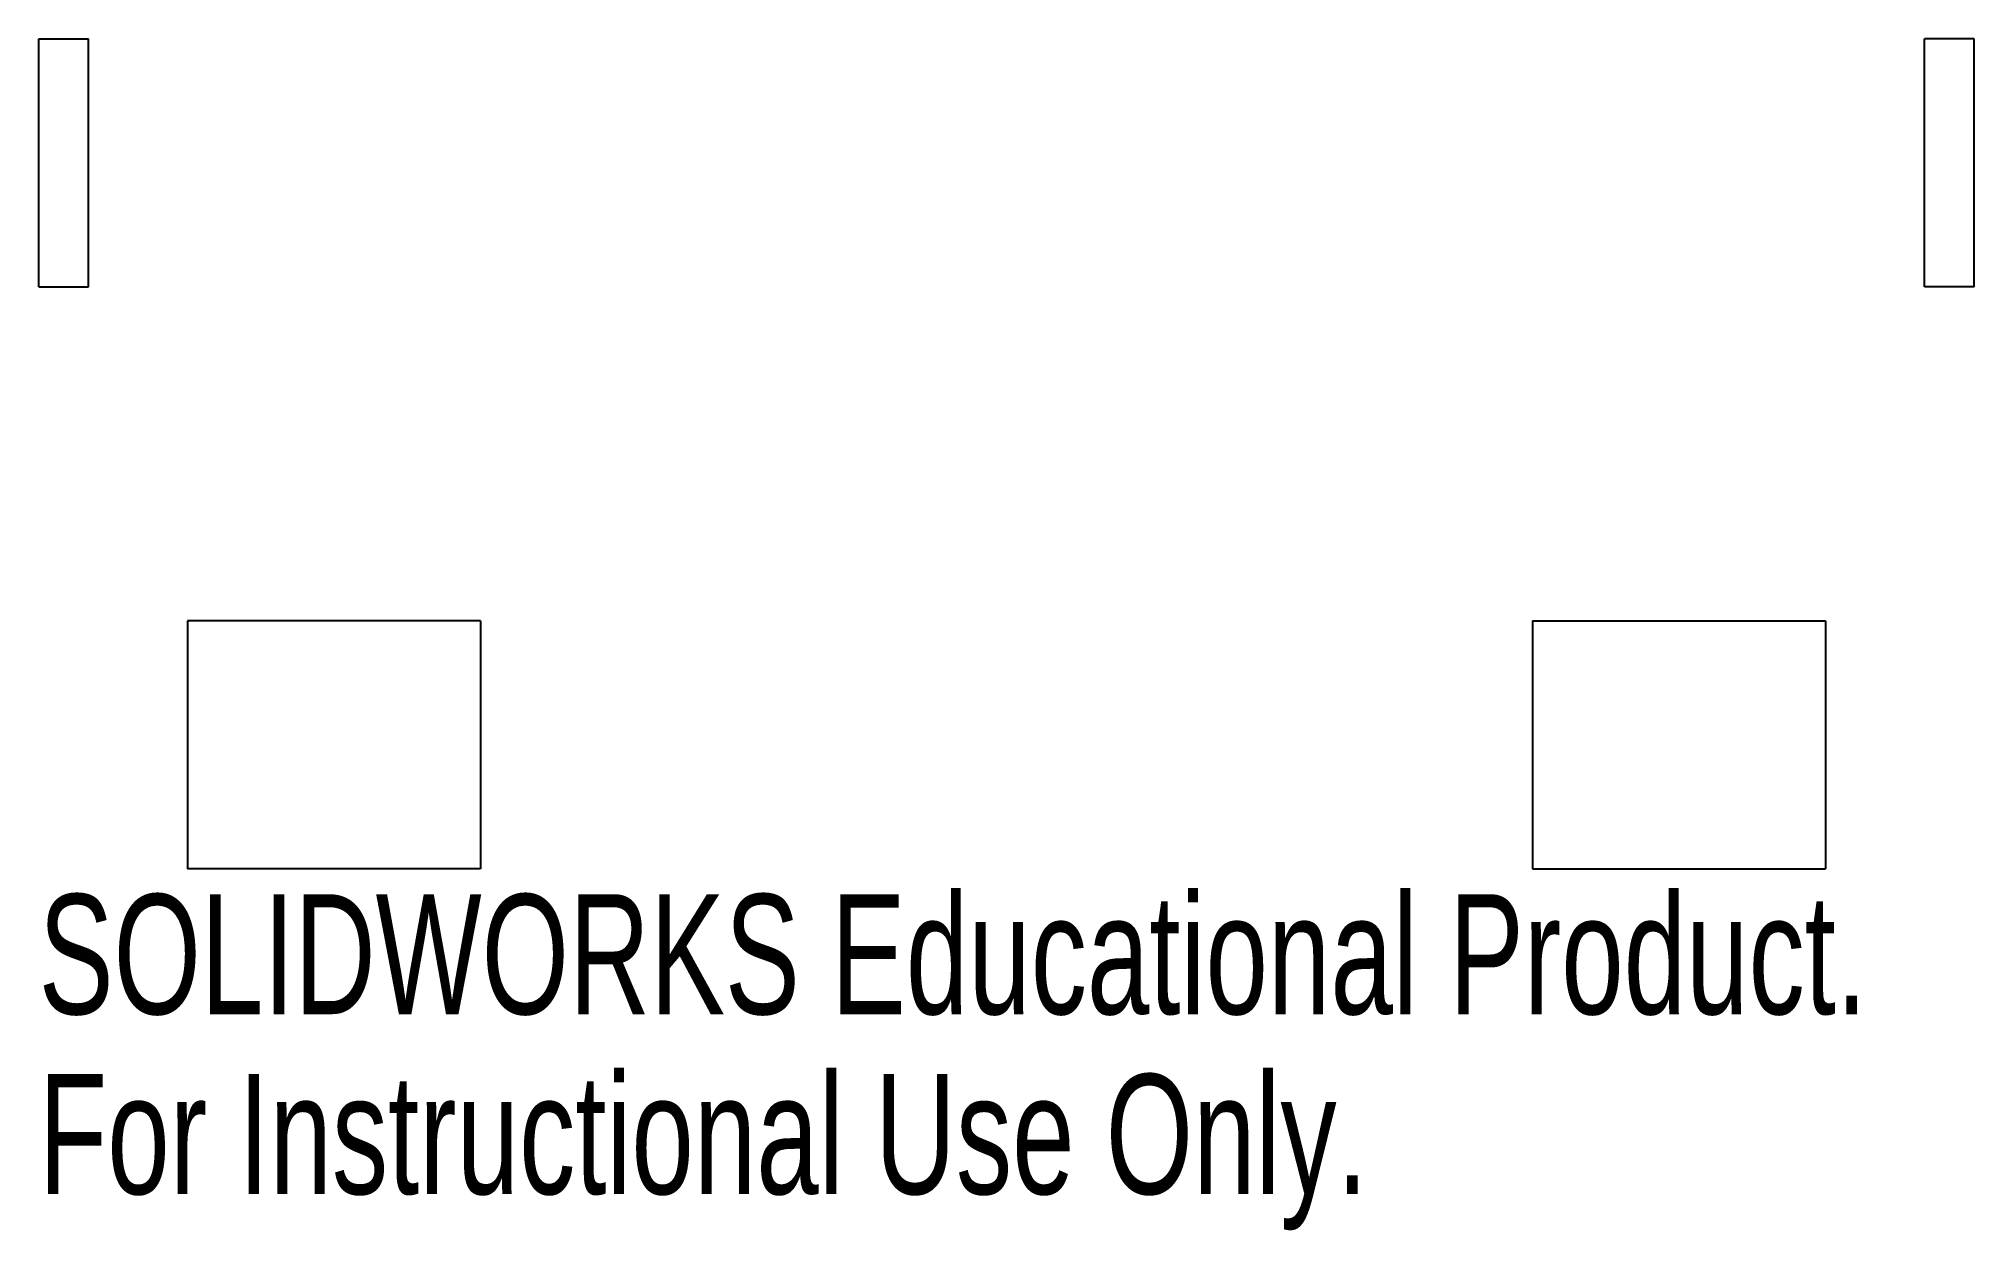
# Model space of a CAD drawing. Header units: millimetres. Extents: x -27.8 to 50.2, y -80.7 to -32.7.
import ezdxf

# ---------------------------------------------------------------- set-up
doc = ezdxf.new("R2010")
doc.units = ezdxf.units.MM
doc.styles.add('SLDTEXTSTYLE0', font='TXT', dxfattribs={"width": 0.7})

msp = doc.modelspace()

# ---------------------------------------------------------------- linework, layer by layer
at = {"color": 7, "linetype": 'Continuous', "lineweight": 25}
for p, q in [((-27.8, -32.7), (-25.8, -32.7)), ((-27.8, -42.7), (-27.8, -32.7)), ((-25.8, -42.7), (-25.8, -32.7)), ((50.2, -32.7), (48.2, -32.7)), ((48.2, -42.7), (48.2, -32.7)), ((50.2, -42.7), (50.2, -32.7)), ((-27.8, -42.7), (-25.8, -42.7)), ((50.2, -42.7), (48.2, -42.7)), ((-10, -56.155), (-21.8, -56.155)), ((-21.8, -56.155), (-21.8, -66.155)), ((-10, -56.155), (-10, -66.155)), ((32.4, -56.155), (32.4, -66.155)), ((32.4, -56.155), (44.2, -56.155)), ((44.2, -56.155), (44.2, -66.155)), ((-10, -66.155), (-21.8, -66.155)), ((32.4, -66.155), (44.2, -66.155))]:
    msp.add_line(p, q, dxfattribs=at)

# ---------------------------------------------------------------- texts
at = {"color": 7, "linetype": 'Continuous', "char_height": 4.83362, "attachment_point": 1, "style": 'SLDTEXTSTYLE0'}
for s, insert in [('SOLIDWORKS Educational Product.', (-27.8, -67.174)), ('For Instructional Use Only.', (-27.8, -74.425))]:
    msp.add_mtext(s, dxfattribs=dict(at, insert=insert))

doc.saveas('drawing.dxf')
